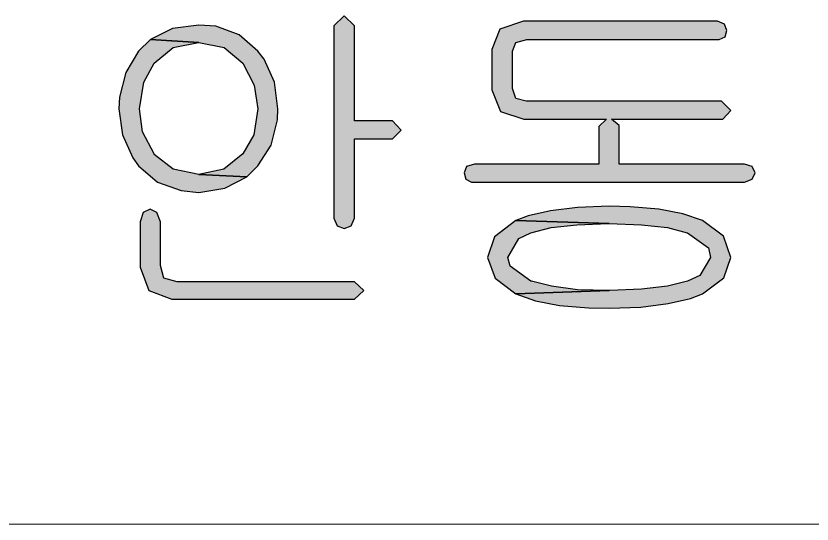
# Model space of a CAD drawing. Header units: inches. Extents: x 0 to 841, y 0 to 594.
# Drawn here: x 702.27 to 714.82, y 110.04 to 118.05 of the extents above; entities that cross this region are included whole.
import ezdxf

# ---------------------------------------------------------------- set-up
doc = ezdxf.new("R2010")
doc.units = ezdxf.units.IN
doc.header["$MEASUREMENT"] = 0
doc.layers.add('BG 0 -2', color=7, linetype='Continuous')
doc.layers.add('BG Default', color=7, linetype='Continuous')

msp = doc.modelspace()

# ---------------------------------------------------------------- hatches: boundary and pattern name
at = {"layer": 'BG Default', "linetype": 'Continuous'}
for points in [[(707.448, 118.045), (707.284, 117.891), (707.284, 114.857), (707.339, 114.739), (707.448, 114.694), (707.557, 114.739), (707.611, 114.857), (707.611, 116.111), (708.21, 116.111), (708.347, 116.247), (708.21, 116.392), (707.611, 116.392), (707.611, 117.891)], [(713.333, 117.964), (710.272, 117.964), (709.9, 117.836), (709.773, 117.519), (709.773, 116.883), (709.909, 116.538), (710.281, 116.42), (710.309, 116.42), (711.58, 116.42), (711.462, 116.301), (711.462, 115.711), (709.5, 115.711), (709.373, 115.675), (709.337, 115.575), (709.364, 115.475), (709.455, 115.429), (713.76, 115.429), (713.878, 115.475), (713.923, 115.575), (713.878, 115.675), (713.76, 115.711), (711.78, 115.711), (711.78, 116.32), (711.662, 116.42), (713.415, 116.42), (713.542, 116.556), (713.397, 116.701), (710.318, 116.701), (710.154, 116.746), (710.1, 116.901), (710.1, 117.491), (710.154, 117.627), (710.327, 117.673), (713.36, 117.673), (713.451, 117.718), (713.478, 117.818), (713.442, 117.918)], [(705.159, 117.9), (704.741, 117.845), (704.396, 117.673), (705.159, 117.627), (705.558, 117.546), (705.849, 117.301), (706.031, 116.955), (706.085, 116.583), (706.022, 116.174), (705.849, 115.875), (705.549, 115.629), (705.159, 115.548), (705.913, 115.511), (706.085, 115.684), (706.294, 116.011), (706.394, 116.41), (706.403, 116.583), (706.349, 117.001), (706.185, 117.364), (706.085, 117.491), (705.794, 117.746), (705.422, 117.882)], [(705.159, 115.548), (704.75, 115.629), (704.45, 115.865), (704.45, 115.875), (704.269, 116.22), (704.223, 116.583), (704.287, 117.001), (704.45, 117.301), (704.75, 117.546), (705.15, 117.627), (705.159, 117.627), (704.396, 117.673), (704.205, 117.491), (704.005, 117.155), (703.905, 116.765), (703.896, 116.583), (703.951, 116.174), (704.114, 115.811), (704.205, 115.684), (704.505, 115.429), (704.877, 115.293), (705.159, 115.266), (705.567, 115.33), (705.913, 115.511)], [(704.387, 115.003), (704.278, 114.948), (704.232, 114.803), (704.232, 114.085), (704.369, 113.722), (704.732, 113.586), (704.768, 113.586), (707.611, 113.586), (707.756, 113.722), (707.611, 113.858), (704.814, 113.858), (704.605, 113.913), (704.55, 114.113), (704.55, 114.803), (704.496, 114.948)], [(711.626, 115.048), (711.126, 115.03), (710.699, 114.975), (710.345, 114.894), (710.154, 114.821), (711.626, 114.776), (712.134, 114.757), (712.543, 114.712), (712.852, 114.63), (712.861, 114.63), (713.188, 114.394), (713.224, 114.24), (713.052, 113.958), (712.861, 113.867), (712.543, 113.786), (712.134, 113.74), (711.635, 113.722), (711.626, 113.722), (710.154, 113.667), (710.463, 113.558), (710.844, 113.486), (711.299, 113.449), (711.626, 113.44), (712.125, 113.459), (712.552, 113.513), (712.906, 113.595), (713.097, 113.667), (713.433, 113.922), (713.542, 114.24), (713.424, 114.576), (713.097, 114.821), (712.788, 114.93), (712.407, 115.003), (711.953, 115.039)], [(710.154, 114.821), (709.818, 114.567), (709.709, 114.24), (709.827, 113.913), (710.154, 113.667), (711.626, 113.722), (711.126, 113.731), (710.717, 113.786), (710.399, 113.867), (710.39, 113.867), (710.063, 114.103), (710.027, 114.24), (710.2, 114.539), (710.39, 114.63), (710.708, 114.712), (711.117, 114.757), (711.616, 114.776), (711.626, 114.776)]]:
    msp.add_hatch(color=3, dxfattribs=at).paths.add_polyline_path(points)

# ---------------------------------------------------------------- linework, layer by layer
at = {"layer": 'BG 0 -2', "color": 7, "linetype": 'Continuous', "lineweight": 9}
msp.add_line((666.664, 110.04), (815.931, 110.04), dxfattribs=at)
at = {"layer": 'BG 0 -2', "color": 3, "linetype": 'Continuous', "lineweight": 25}
for points in [[(704.396, 117.673), (704.205, 117.491), (704.005, 117.155), (703.905, 116.765), (703.896, 116.583), (703.951, 116.174), (704.114, 115.811), (704.205, 115.684), (704.505, 115.429), (704.877, 115.293), (705.159, 115.266), (705.567, 115.33), (705.913, 115.511), (705.159, 115.548), (704.75, 115.629), (704.45, 115.865), (704.45, 115.875), (704.269, 116.22), (704.223, 116.583), (704.287, 117.001), (704.45, 117.301), (704.75, 117.546), (705.15, 117.627), (705.159, 117.627)], [(710.154, 114.821), (709.818, 114.567), (709.709, 114.24), (709.827, 113.913), (710.154, 113.667), (711.626, 113.722), (711.126, 113.731), (710.717, 113.786), (710.399, 113.867), (710.39, 113.867), (710.063, 114.103), (710.027, 114.24), (710.2, 114.539), (710.39, 114.63), (710.708, 114.712), (711.117, 114.757), (711.616, 114.776), (711.626, 114.776)]]:
    msp.add_lwpolyline(points, close=True, dxfattribs=at)
at = {"layer": 'BG Default', "color": 3, "linetype": 'Continuous', "lineweight": 25}
for points in [[(707.448, 118.045), (707.284, 117.891), (707.284, 114.857), (707.339, 114.739), (707.448, 114.694), (707.557, 114.739), (707.611, 114.857), (707.611, 116.111), (708.21, 116.111), (708.347, 116.247), (708.21, 116.392), (707.611, 116.392), (707.611, 117.891)], [(713.333, 117.964), (710.272, 117.964), (709.9, 117.836), (709.773, 117.519), (709.773, 116.883), (709.909, 116.538), (710.281, 116.42), (710.309, 116.42), (711.58, 116.42), (711.462, 116.301), (711.462, 115.711), (709.5, 115.711), (709.373, 115.675), (709.337, 115.575), (709.364, 115.475), (709.455, 115.429), (713.76, 115.429), (713.878, 115.475), (713.923, 115.575), (713.878, 115.675), (713.76, 115.711), (711.78, 115.711), (711.78, 116.32), (711.662, 116.42), (713.415, 116.42), (713.542, 116.556), (713.397, 116.701), (710.318, 116.701), (710.154, 116.746), (710.1, 116.901), (710.1, 117.491), (710.154, 117.627), (710.327, 117.673), (713.36, 117.673), (713.451, 117.718), (713.478, 117.818), (713.442, 117.918)], [(705.159, 117.9), (704.741, 117.845), (704.396, 117.673), (705.159, 117.627), (705.558, 117.546), (705.849, 117.301), (706.031, 116.955), (706.085, 116.583), (706.022, 116.174), (705.849, 115.875), (705.549, 115.629), (705.159, 115.548), (705.913, 115.511), (706.085, 115.684), (706.294, 116.011), (706.394, 116.41), (706.403, 116.583), (706.349, 117.001), (706.185, 117.364), (706.085, 117.491), (705.794, 117.746), (705.422, 117.882)], [(705.159, 115.548), (704.75, 115.629), (704.45, 115.865), (704.45, 115.875), (704.269, 116.22), (704.223, 116.583), (704.287, 117.001), (704.45, 117.301), (704.75, 117.546), (705.15, 117.627), (705.159, 117.627), (704.396, 117.673), (704.205, 117.491), (704.005, 117.155), (703.905, 116.765), (703.896, 116.583), (703.951, 116.174), (704.114, 115.811), (704.205, 115.684), (704.505, 115.429), (704.877, 115.293), (705.159, 115.266), (705.567, 115.33), (705.913, 115.511)], [(704.387, 115.003), (704.278, 114.948), (704.232, 114.803), (704.232, 114.085), (704.369, 113.722), (704.732, 113.586), (704.768, 113.586), (707.611, 113.586), (707.756, 113.722), (707.611, 113.858), (704.814, 113.858), (704.605, 113.913), (704.55, 114.113), (704.55, 114.803), (704.496, 114.948)], [(711.626, 115.048), (711.126, 115.03), (710.699, 114.975), (710.345, 114.894), (710.154, 114.821), (711.626, 114.776), (712.134, 114.757), (712.543, 114.712), (712.852, 114.63), (712.861, 114.63), (713.188, 114.394), (713.224, 114.24), (713.052, 113.958), (712.861, 113.867), (712.543, 113.786), (712.134, 113.74), (711.635, 113.722), (711.626, 113.722), (710.154, 113.667), (710.463, 113.558), (710.844, 113.486), (711.299, 113.449), (711.626, 113.44), (712.125, 113.459), (712.552, 113.513), (712.906, 113.595), (713.097, 113.667), (713.433, 113.922), (713.542, 114.24), (713.424, 114.576), (713.097, 114.821), (712.788, 114.93), (712.407, 115.003), (711.953, 115.039)], [(710.154, 114.821), (709.818, 114.567), (709.709, 114.24), (709.827, 113.913), (710.154, 113.667), (711.626, 113.722), (711.126, 113.731), (710.717, 113.786), (710.399, 113.867), (710.39, 113.867), (710.063, 114.103), (710.027, 114.24), (710.2, 114.539), (710.39, 114.63), (710.708, 114.712), (711.117, 114.757), (711.616, 114.776), (711.626, 114.776)]]:
    msp.add_lwpolyline(points, close=True, dxfattribs=at)

doc.saveas('drawing.dxf')
